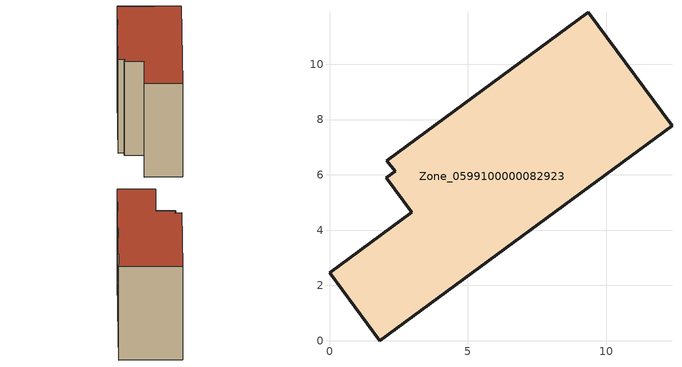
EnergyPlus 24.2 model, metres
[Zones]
Zone_0599100000082923
 floor ground (C_G): 9.35,11.88 12.38,7.77 1.81,0 0,2.46 2.97,4.64 2.05,5.89 2.38,6.12 2.07,6.51 z0
 wall outside (C_F): 0,2.46 1.81,0 12.38,7.77 9.35,11.88 2.07,6.51 2.38,6.12 2.05,5.89 2.97,4.64 0,2.46 z0:8.39
 roof outside (C_R): 2.07,6.51 2.38,6.12 2.05,5.89 2.97,4.64 0,2.46 1.81,0 12.38,7.77 9.35,11.88 z8.39
[BUILDING]
Pand.0599100000082923: North Axis=0; Terrain=City; Loads Convergence Tolerance Value=0.04; Temperature Convergence Tolerance Value=0.4; Solar Distribution=FullExterior; Maximum Number of Warmup Days=25; Minimum Number of Warmup Days=1
[Site:Location]
Rotterdam.The.Hague.AP_ZH_NLD Design_Conditions: Latitude=51.96; Longitude=4.45; Time Zone=1; Elevation=-4.5
[SITE:GROUNDTEMPERATURE:BUILDINGSURFACE]
18, 18, 18, 18, 18, 18, 18, 18, 18, 18, 18, 18
[MATERIAL] Thermal Absorptance=0.9; Solar Absorptance=0.7; Visible Absorptance=0.7
Name | Roughness | Thickness | Conductivity | Density | Specific Heat
G.TI.1975-1991 | MediumSmooth | 0.15 | 0.288461 | 540 | 1210
F.TI.1975-1991 | Rough | 0.3 | 0.230769 | 1920 | 840
R.TI.1975-1991 | MediumRough | 0.2 | 0.153846 | 1500 | 1000
[CONSTRUCTION]
C_G: G.TI.1975-1991
C_F: F.TI.1975-1991
C_R: R.TI.1975-1991
[ZONE]
Zone_0599100000082923: Type=1; Multiplier=1; Ceiling Height=Autocalculate; Volume=Autocalculate; Floor Area=autocalculate; Part of Total Floor Area=Yes
[ZONEINFILTRATION:DESIGNFLOWRATE]
Infil_Zone_0599100000082923: Zone or ZoneList or Space or SpaceList=Zone_0599100000082923; Schedule=AlwaysOn; Design Flow Rate Calculation Method=Flow/Area; Flow Rate per Floor Area=0.003; Constant Term Coefficient=1; Temperature Term Coefficient=0; Velocity Term Coefficient=0; Velocity Squared Term Coefficient=0
[HVACTEMPLATE:ZONE:IDEALLOADSAIRSYSTEM]
Zone_0599100000082923: Maximum Heating Supply Air Temperature=50; Minimum Cooling Supply Air Temperature=13; Maximum Heating Supply Air Humidity Ratio=0.0156; Minimum Cooling Supply Air Humidity Ratio=0.0077; Heating Limit=NoLimit; Cooling Limit=NoLimit; Dehumidification Control Type=ConstantSensibleHeatRatio; Cooling Sensible Heat Ratio=0.7; Dehumidification Setpoint=60; Humidification Control Type=None; Humidification Setpoint=30; Outdoor Air Method=None; Outdoor Air Flow Rate per Person=0.00944; Outdoor Air Flow Rate per Zone Floor Area=0; Outdoor Air Flow Rate per Zone=0; Demand Controlled Ventilation Type=None; Outdoor Air Economizer Type=NoEconomizer; Heat Recovery Type=None; Sensible Heat Recovery Effectiveness=0.7; Latent Heat Recovery Effectiveness=0.65
[ZONECONTROL:THERMOSTAT]
ThermostatControl_Zone_0599100000082923: Zone or ZoneList=Zone_0599100000082923; Control Type Schedule=DualSetpointControlType; Control 1=Thermostat_Zone_0599100000082923; Temperature Difference Between Cutout And Setpoint=0
[THERMOSTATSETPOINT:DUALSETPOINT]
Thermostat_Zone_0599100000082923: Heating Setpoint Temperature Schedule=HeatingSetpoint_Zone_0599100000082923; Cooling Setpoint Temperature Schedule=CoolingSetpoint_Zone_0599100000082923
[SCHEDULE:COMPACT]
HeatingSetpoint_Zone_0599100000082923: Through: 12/31, For: AllDays, Until: 24:00, 21
CoolingSetpoint_Zone_0599100000082923: Through: 12/31, For: AllDays, Until: 24:00, 24
DualSetpointControlType: Through: 12/31, For: AllDays, Until: 24:00, 4
AlwaysOn: Through: 12/31, For: AllDays, Until: 24:00, 1
